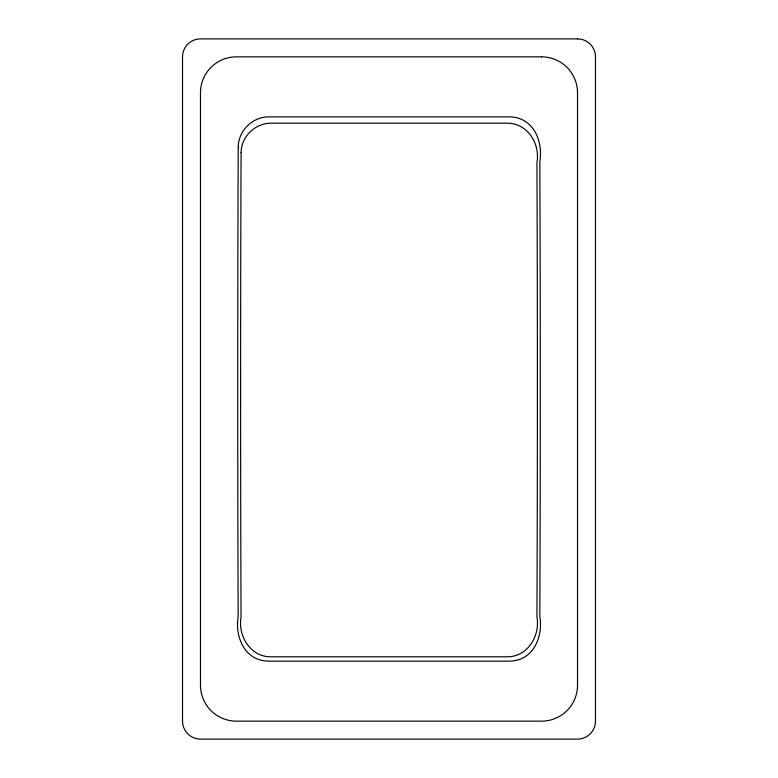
<?xml version="1.0" encoding="UTF-8"?>
<svg xmlns="http://www.w3.org/2000/svg" width="778" height="778" viewBox="0 0 778 778"><rect width="100%" height="100%" fill="white"/><g stroke="black" fill="none" stroke-linecap="round" stroke-linejoin="round"><path stroke-width="1.17" d="M238.243 147.11L238.175 161.698A659.316 7.323 -90 0 0 238.175 616.302C234.674 637.231 244.846 661.028 268.76 661.135L509.24 661.135C533.154 661.028 543.326 637.231 539.825 616.302A659.316 7.323 -90 0 0 539.825 161.698C543.326 140.769 533.154 116.972 509.24 116.865L268.76 116.865C252.539 116.778 238.233 130.85 238.243 147.11M241.102 152.605L241.054 162.437A659.316 7.323 90 0 0 241.054 616.973C237.64 635.85 250.506 657.109 271.016 656.797L506.984 656.797C527.494 657.109 540.36 635.85 536.946 616.973A659.316 7.323 -90 0 0 536.946 162.437C540.389 143.648 527.27 122.817 506.984 123.196L271.016 123.196C255.194 123.089 241.112 136.714 241.102 152.605M577.519 38.9L200.481 38.9A17.952 17.952 0 0 0 182.529 56.852L182.529 721.148A17.952 17.952 0 0 0 200.481 739.1L577.519 739.1A17.952 17.952 0 0 0 595.471 721.148L595.471 56.852A17.952 17.952 0 0 0 577.519 38.9M541.605 56.852L236.395 56.852A35.905 35.905 0 0 0 200.481 92.757L200.481 685.243A35.905 35.905 0 0 0 236.395 721.148L541.605 721.148A35.905 35.905 0 0 0 577.519 685.243L577.519 92.757A35.905 35.905 0 0 0 541.605 56.852"/></g></svg>
